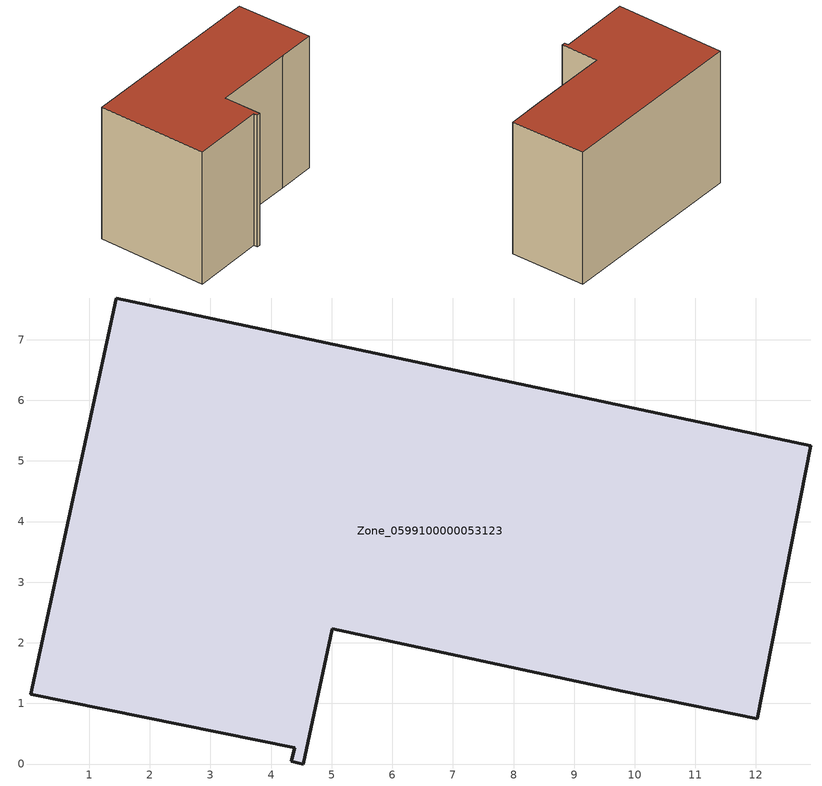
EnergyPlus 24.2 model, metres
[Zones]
Zone_0599100000053123
 floor ground (C_G): 4.33,0.04 4.39,0.27 0.04,1.15 1.45,7.69 12.9,5.25 12.02,0.74 9.8,1.2 5.01,2.23 4.53,0 z0
 wall outside (C_F): 12.9,5.25 1.45,7.69 0.04,1.15 4.39,0.27 4.33,0.04 4.53,0 5.01,2.23 9.8,1.2 12.02,0.74 12.9,5.25 z0:8.42
 roof outside (C_R): 4.39,0.27 4.33,0.04 4.53,0 5.01,2.23 9.8,1.2 12.02,0.74 12.9,5.25 1.45,7.69 0.04,1.15 z8.42
[BUILDING]
Pand.0599100000053123: North Axis=0; Terrain=City; Loads Convergence Tolerance Value=0.04; Temperature Convergence Tolerance Value=0.4; Solar Distribution=FullExterior; Maximum Number of Warmup Days=25; Minimum Number of Warmup Days=1
[Site:Location]
Rotterdam.The.Hague.AP_ZH_NLD Design_Conditions: Latitude=51.96; Longitude=4.45; Time Zone=1; Elevation=-4.5
[SITE:GROUNDTEMPERATURE:BUILDINGSURFACE]
18, 18, 18, 18, 18, 18, 18, 18, 18, 18, 18, 18
[MATERIAL] Thermal Absorptance=0.9; Solar Absorptance=0.7; Visible Absorptance=0.7
Name | Roughness | Thickness | Conductivity | Density | Specific Heat
G.TC.1975-1991 | MediumSmooth | 0.15 | 0.288461 | 540 | 1210
F.TC.1975-1991 | Rough | 0.3 | 0.230769 | 1920 | 840
R.TC.1975-1991 | MediumRough | 0.2 | 0.153846 | 1500 | 1000
[CONSTRUCTION]
C_G: G.TC.1975-1991
C_F: F.TC.1975-1991
C_R: R.TC.1975-1991
[ZONE]
Zone_0599100000053123: Type=1; Multiplier=1; Ceiling Height=Autocalculate; Volume=Autocalculate; Floor Area=autocalculate; Part of Total Floor Area=Yes
[ZONEINFILTRATION:DESIGNFLOWRATE]
Infil_Zone_0599100000053123: Zone or ZoneList or Space or SpaceList=Zone_0599100000053123; Schedule=AlwaysOn; Design Flow Rate Calculation Method=Flow/Area; Flow Rate per Floor Area=0.003; Constant Term Coefficient=1; Temperature Term Coefficient=0; Velocity Term Coefficient=0; Velocity Squared Term Coefficient=0
[HVACTEMPLATE:ZONE:IDEALLOADSAIRSYSTEM]
Zone_0599100000053123: Maximum Heating Supply Air Temperature=50; Minimum Cooling Supply Air Temperature=13; Maximum Heating Supply Air Humidity Ratio=0.0156; Minimum Cooling Supply Air Humidity Ratio=0.0077; Heating Limit=NoLimit; Cooling Limit=NoLimit; Dehumidification Control Type=ConstantSensibleHeatRatio; Cooling Sensible Heat Ratio=0.7; Dehumidification Setpoint=60; Humidification Control Type=None; Humidification Setpoint=30; Outdoor Air Method=None; Outdoor Air Flow Rate per Person=0.00944; Outdoor Air Flow Rate per Zone Floor Area=0; Outdoor Air Flow Rate per Zone=0; Demand Controlled Ventilation Type=None; Outdoor Air Economizer Type=NoEconomizer; Heat Recovery Type=None; Sensible Heat Recovery Effectiveness=0.7; Latent Heat Recovery Effectiveness=0.65
[ZONECONTROL:THERMOSTAT]
ThermostatControl_Zone_0599100000053123: Zone or ZoneList=Zone_0599100000053123; Control Type Schedule=DualSetpointControlType; Control 1=Thermostat_Zone_0599100000053123; Temperature Difference Between Cutout And Setpoint=0
[THERMOSTATSETPOINT:DUALSETPOINT]
Thermostat_Zone_0599100000053123: Heating Setpoint Temperature Schedule=HeatingSetpoint_Zone_0599100000053123; Cooling Setpoint Temperature Schedule=CoolingSetpoint_Zone_0599100000053123
[SCHEDULE:COMPACT]
HeatingSetpoint_Zone_0599100000053123: Through: 12/31, For: AllDays, Until: 24:00, 21
CoolingSetpoint_Zone_0599100000053123: Through: 12/31, For: AllDays, Until: 24:00, 24
DualSetpointControlType: Through: 12/31, For: AllDays, Until: 24:00, 4
AlwaysOn: Through: 12/31, For: AllDays, Until: 24:00, 1
